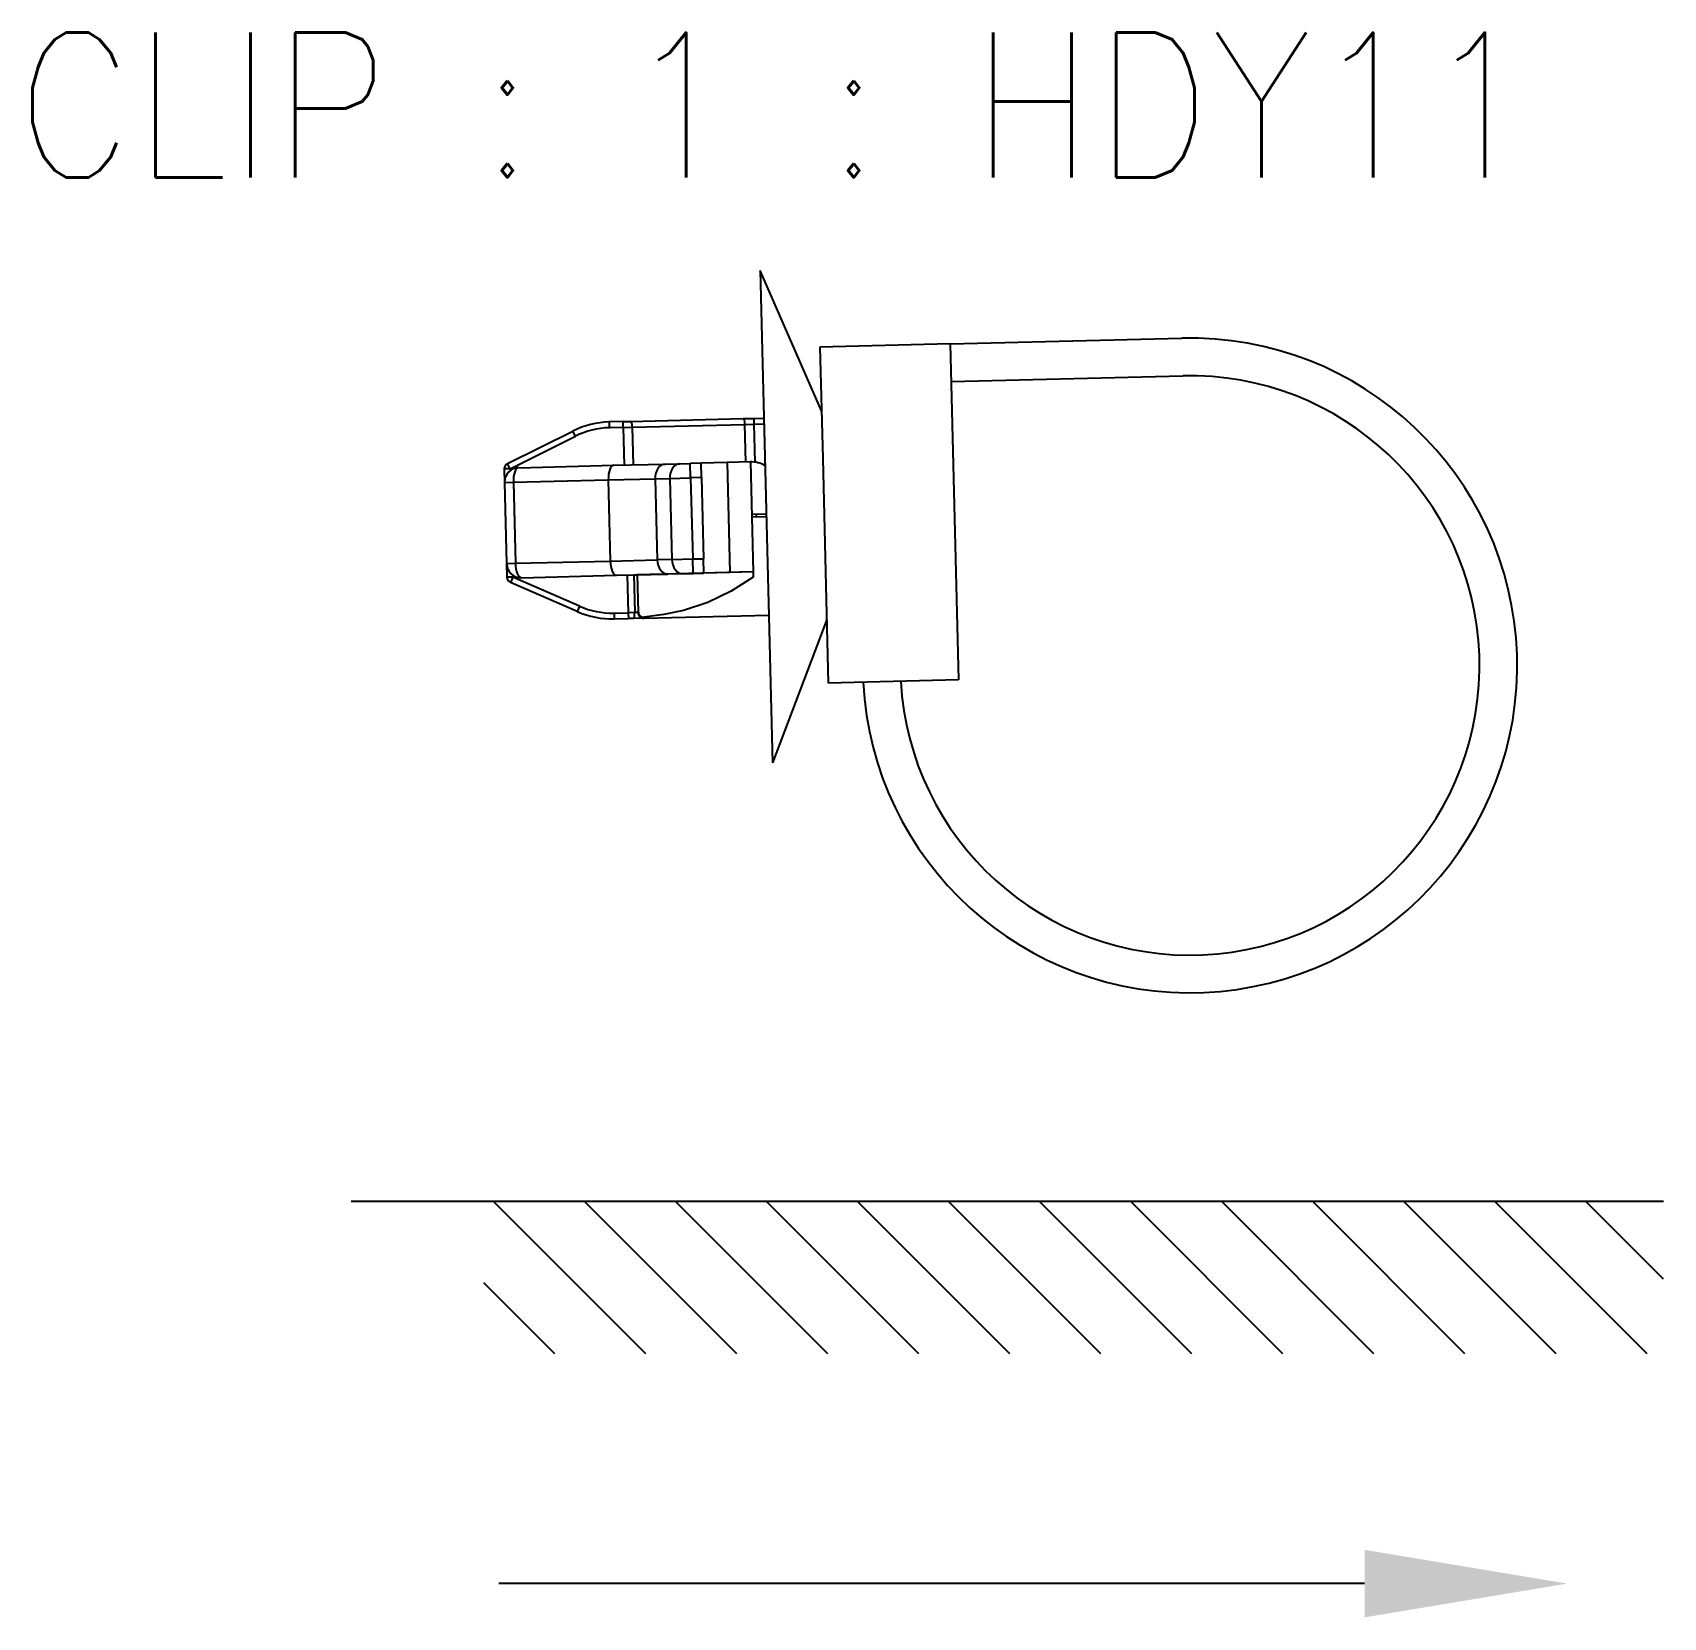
# Model space of a CAD drawing. Header units: inches. Extents: x 47316 to 59086, y 3141 to 11743.
# Drawn here: x 53771.22 to 53799.37, y 5781.42 to 5808.78 of the extents above; entities that cross this region are included whole.
import ezdxf

# ---------------------------------------------------------------- set-up
doc = ezdxf.new("R2010")
doc.units = ezdxf.units.IN
doc.header["$MEASUREMENT"] = 0
doc.styles.get("Standard").update_dxf_attribs({"font": ''})
doc.styles.get('Standard').set_extended_font_data('SimSun')

msp = doc.modelspace()

# ---------------------------------------------------------------- linework, layer by layer
at = {"color": 0, "linetype": 'ByBlock', "lineweight": -3, "ltscale": 0.132311}
for p, q in [((53784.838, 5802.249), (53783.777, 5804.674)), ((53784.927, 5798.65), (53783.988, 5796.176))]:
    msp.add_line(p, q, dxfattribs=at)
at = {"color": 0, "linetype": 'ByBlock', "lineweight": -3, "ltscale": 0.425}
msp.add_line((53783.777, 5804.674), (53783.988, 5796.176), dxfattribs=at)
at = {"color": 0, "linetype": 'ByBlock', "lineweight": -3, "ltscale": 0.1125}
for p, q in [((53787.06, 5803.405), (53784.81, 5803.349)), ((53787.203, 5797.606), (53784.954, 5797.551))]:
    msp.add_line(p, q, dxfattribs=at)
at = {"color": 0, "linetype": 'ByBlock', "lineweight": -3, "ltscale": 0.096026}
for p, q in [((53784.81, 5803.349), (53784.858, 5801.429)), ((53784.906, 5799.471), (53784.954, 5797.551))]:
    msp.add_line(p, q, dxfattribs=at)
at = {"color": 0, "linetype": 'ByBlock', "lineweight": -3, "ltscale": 0.2}
for p, q in [((53787.06, 5803.405), (53791.058, 5803.504)), ((53787.076, 5802.755), (53791.074, 5802.854))]:
    msp.add_line(p, q, dxfattribs=at)
at = {"color": 0, "linetype": 'ByBlock', "lineweight": -3, "ltscale": 0.289999}
msp.add_line((53787.06, 5803.405), (53787.203, 5797.606), dxfattribs=at)
at = {"color": 0, "linetype": 'ByBlock', "lineweight": -3, "ltscale": 0.062942}
for p, q in [((53779.416, 5801.342), (53780.543, 5801.902)), ((53780.62, 5798.784), (53779.467, 5799.288))]:
    msp.add_line(p, q, dxfattribs=at)
at = {"color": 0, "linetype": 'ByBlock', "lineweight": -3, "ltscale": 0.005}
for p, q in [((53780.588, 5801.813), (53780.543, 5801.902)), ((53781.176, 5801.958), (53781.174, 5802.058)), ((53781.412, 5801.964), (53781.41, 5802.064)), ((53783.674, 5802.02), (53783.672, 5802.12)), ((53779.461, 5801.252), (53779.416, 5801.342)), ((53779.461, 5801.252), (53779.361, 5801.25)), ((53779.507, 5799.38), (53779.407, 5799.378)), ((53779.507, 5799.38), (53779.467, 5799.288)), ((53780.661, 5798.876), (53780.62, 5798.784)), ((53781.256, 5798.759), (53781.258, 5798.66)), ((53781.5, 5798.766), (53781.502, 5798.666))]:
    msp.add_line(p, q, dxfattribs=at)
at = {"color": 0, "linetype": 'ByBlock', "lineweight": -3, "ltscale": 0.011804}
for p, q in [((53781.41, 5802.064), (53781.174, 5802.058)), ((53781.412, 5801.964), (53781.176, 5801.958))]:
    msp.add_line(p, q, dxfattribs=at)
at = {"color": 0, "linetype": 'ByBlock', "lineweight": -3, "ltscale": 0.006325}
msp.add_line((53781.41, 5802.064), (53781.536, 5802.067), dxfattribs=at)
at = {"color": 0, "linetype": 'ByBlock', "lineweight": -3, "ltscale": 0.007907}
msp.add_line((53781.412, 5801.964), (53781.57, 5801.968), dxfattribs=at)
at = {"color": 0, "linetype": 'ByBlock', "lineweight": -3, "ltscale": 0.0325}
for p, q in [((53781.412, 5801.964), (53781.428, 5801.315)), ((53781.57, 5801.968), (53781.587, 5801.318)), ((53783.532, 5801.367), (53783.516, 5802.016)), ((53781.484, 5799.415), (53781.5, 5798.766)), ((53781.595, 5799.418), (53781.612, 5798.768))]:
    msp.add_line(p, q, dxfattribs=at)
at = {"color": 0, "linetype": 'ByBlock', "lineweight": -3, "ltscale": 0.097302}
for p, q in [((53781.536, 5802.067), (53783.482, 5802.116)), ((53781.57, 5801.968), (53783.516, 5802.016))]:
    msp.add_line(p, q, dxfattribs=at)
at = {"color": 0, "linetype": 'ByBlock', "lineweight": -3, "ltscale": 0.009488}
msp.add_line((53783.482, 5802.116), (53783.672, 5802.12), dxfattribs=at)
at = {"color": 0, "linetype": 'ByBlock', "lineweight": -3, "ltscale": 0.007906}
msp.add_line((53783.516, 5802.016), (53783.674, 5802.02), dxfattribs=at)
at = {"color": 0, "linetype": 'ByBlock', "lineweight": -3, "ltscale": 0.008443}
for p, q in [((53783.672, 5802.12), (53783.84, 5802.124)), ((53783.674, 5802.02), (53783.843, 5802.025))]:
    msp.add_line(p, q, dxfattribs=at)
at = {"color": 0, "linetype": 'ByBlock', "lineweight": -3, "ltscale": 0.032832}
msp.add_line((53783.69, 5801.364), (53783.674, 5802.02), dxfattribs=at)
at = {"color": 0, "linetype": 'ByBlock', "lineweight": -3, "ltscale": 0.062941}
for p, q in [((53779.461, 5801.252), (53780.588, 5801.813)), ((53780.661, 5798.876), (53779.507, 5799.38))]:
    msp.add_line(p, q, dxfattribs=at)
at = {"color": 0, "linetype": 'ByBlock', "lineweight": -3, "ltscale": 0.012637}
for p, q in [((53782.139, 5801.332), (53782.392, 5801.338)), ((53781.965, 5801.078), (53782.218, 5801.084)), ((53782.253, 5799.684), (53782, 5799.678)), ((53782.439, 5799.439), (53782.186, 5799.433))]:
    msp.add_line(p, q, dxfattribs=at)
at = {"color": 0, "linetype": 'ByBlock', "lineweight": -3, "ltscale": 0.009006}
for p, q in [((53782.392, 5801.338), (53782.572, 5801.343)), ((53782.439, 5799.439), (53782.619, 5799.443))]:
    msp.add_line(p, q, dxfattribs=at)
at = {"color": 0, "linetype": 'ByBlock', "lineweight": -3, "ltscale": 0.009364}
for p, q in [((53782.759, 5801.347), (53782.572, 5801.343)), ((53782.765, 5801.098), (53782.578, 5801.093)), ((53782.613, 5799.693), (53782.8, 5799.698)), ((53782.619, 5799.443), (53782.806, 5799.448))]:
    msp.add_line(p, q, dxfattribs=at)
at = {"color": 0, "linetype": 'ByBlock', "lineweight": -3, "ltscale": 0.0125}
for p, q in [((53782.578, 5801.093), (53782.572, 5801.343)), ((53782.765, 5801.098), (53782.759, 5801.347)), ((53783.631, 5800.469), (53783.881, 5800.475)), ((53783.632, 5800.419), (53783.882, 5800.425)), ((53782.619, 5799.443), (53782.613, 5799.693)), ((53782.806, 5799.448), (53782.8, 5799.698))]:
    msp.add_line(p, q, dxfattribs=at)
at = {"color": 0, "linetype": 'ByBlock', "lineweight": -3, "ltscale": 0.022501}
for p, q in [((53783.209, 5801.359), (53782.759, 5801.347)), ((53783.256, 5799.459), (53782.806, 5799.448))]:
    msp.add_line(p, q, dxfattribs=at)
at = {"color": 0, "linetype": 'ByBlock', "lineweight": -3, "ltscale": 0.02}
for p, q in [((53783.609, 5801.369), (53783.209, 5801.359)), ((53783.656, 5799.469), (53783.256, 5799.459))]:
    msp.add_line(p, q, dxfattribs=at)
at = {"color": 0, "linetype": 'ByBlock', "lineweight": -3, "ltscale": 0.095}
for p, q in [((53783.209, 5801.359), (53783.256, 5799.459)), ((53783.609, 5801.369), (53783.656, 5799.469))]:
    msp.add_line(p, q, dxfattribs=at)
at = {"color": 0, "linetype": 'ByBlock', "lineweight": -3, "ltscale": 0.097948}
msp.add_line((53784.858, 5801.429), (53784.906, 5799.471), dxfattribs=at)
at = {"color": 0, "linetype": 'ByBlock', "lineweight": -3, "ltscale": 0.011816}
for p, q in [((53779.361, 5801.25), (53779.366, 5801.013)), ((53779.401, 5799.614), (53779.407, 5799.378))]:
    msp.add_line(p, q, dxfattribs=at)
at = {"color": 0, "linetype": 'ByBlock', "lineweight": -3, "ltscale": 0.001816}
for p, q in [((53779.461, 5801.252), (53779.461, 5801.216)), ((53779.506, 5799.416), (53779.507, 5799.38))]:
    msp.add_line(p, q, dxfattribs=at)
at = {"color": 0, "linetype": 'ByBlock', "lineweight": -3, "ltscale": 0.081943}
for p, q in [((53779.517, 5801.017), (53781.156, 5801.058)), ((53779.61, 5801.269), (53781.249, 5801.31)), ((53779.552, 5799.618), (53781.19, 5799.658)), ((53779.657, 5799.37), (53781.296, 5799.411))]:
    msp.add_line(p, q, dxfattribs=at)
at = {"color": 0, "linetype": 'ByBlock', "lineweight": -3, "ltscale": 0.0405}
for p, q in [((53781.156, 5801.058), (53781.965, 5801.078)), ((53781.19, 5799.658), (53782, 5799.678))]:
    msp.add_line(p, q, dxfattribs=at)
at = {"color": 0, "linetype": 'ByBlock', "lineweight": -3, "ltscale": 0.07}
for p, q in [((53781.156, 5801.058), (53781.19, 5799.658)), ((53781.965, 5801.078), (53782, 5799.678)), ((53782.218, 5801.084), (53782.253, 5799.684)), ((53782.578, 5801.093), (53782.613, 5799.693)), ((53782.765, 5801.098), (53782.8, 5799.698)), ((53779.366, 5801.013), (53779.401, 5799.614)), ((53779.517, 5801.017), (53779.552, 5799.618))]:
    msp.add_line(p, q, dxfattribs=at)
at = {"color": 0, "linetype": 'ByBlock', "lineweight": -3, "ltscale": 0.04455}
for p, q in [((53781.249, 5801.31), (53782.139, 5801.332)), ((53781.296, 5799.411), (53782.186, 5799.433))]:
    msp.add_line(p, q, dxfattribs=at)
at = {"color": 0, "linetype": 'ByBlock', "lineweight": -3, "ltscale": 0.018011}
for p, q in [((53782.218, 5801.084), (53782.578, 5801.093)), ((53782.253, 5799.684), (53782.613, 5799.693))]:
    msp.add_line(p, q, dxfattribs=at)
at = {"color": 0, "linetype": 'ByBlock', "lineweight": -3, "ltscale": 0.007544}
for p, q in [((53779.366, 5801.013), (53779.517, 5801.017)), ((53779.401, 5799.614), (53779.552, 5799.618))]:
    msp.add_line(p, q, dxfattribs=at)
at = {"color": 0, "linetype": 'ByBlock', "lineweight": -3, "ltscale": 0.0025}
msp.add_line((53783.714, 5800.421), (53783.712, 5800.471), dxfattribs=at)
at = {"color": 0, "linetype": 'ByBlock', "lineweight": -3, "ltscale": 0.005363}
msp.add_line((53781.484, 5799.415), (53781.591, 5799.418), dxfattribs=at)
at = {"color": 0, "linetype": 'ByBlock', "lineweight": -3, "ltscale": 0.000233459}
msp.add_line((53781.591, 5799.418), (53781.595, 5799.418), dxfattribs=at)
at = {"color": 0, "linetype": 'ByBlock', "lineweight": -3, "ltscale": 0.003059}
msp.add_line((53781.595, 5799.418), (53781.657, 5799.42), dxfattribs=at)
at = {"color": 0, "linetype": 'ByBlock', "lineweight": -3, "ltscale": 0.1}
msp.add_line((53783.656, 5799.469), (53781.657, 5799.42), dxfattribs=at)
at = {"color": 0, "linetype": 'ByBlock', "lineweight": -3, "ltscale": 0.031953}
msp.add_line((53781.657, 5799.42), (53781.672, 5798.781), dxfattribs=at)
at = {"color": 0, "linetype": 'ByBlock', "lineweight": -3}
for p, q in [((53783.658, 5799.382), (53783.279, 5799.135)), ((53783.279, 5799.135), (53782.876, 5798.943)), ((53782.455, 5798.805), (53782.117, 5798.733)), ((53782.876, 5798.943), (53782.455, 5798.805)), ((53782.117, 5798.733), (53781.775, 5798.688))]:
    msp.add_line(p, q, dxfattribs=at)
at = {"color": 0, "linetype": 'ByBlock', "lineweight": -3, "ltscale": 0.004339}
msp.add_line((53783.656, 5799.469), (53783.658, 5799.382), dxfattribs=at)
at = {"color": 0, "linetype": 'ByBlock', "lineweight": -3, "ltscale": 0.012206}
for p, q in [((53781.256, 5798.759), (53781.5, 5798.766)), ((53781.258, 5798.66), (53781.502, 5798.666))]:
    msp.add_line(p, q, dxfattribs=at)
at = {"color": 0, "linetype": 'ByBlock', "lineweight": -3, "ltscale": 0.005597}
msp.add_line((53781.612, 5798.768), (53781.5, 5798.766), dxfattribs=at)
at = {"color": 0, "linetype": 'ByBlock', "lineweight": -3, "ltscale": 0.004477}
msp.add_line((53781.592, 5798.668), (53781.502, 5798.666), dxfattribs=at)
at = {"color": 0, "linetype": 'ByBlock', "lineweight": -3, "ltscale": 0.00896}
msp.add_line((53781.771, 5798.672), (53781.592, 5798.668), dxfattribs=at)
at = {"color": 0, "linetype": 'ByBlock', "lineweight": -3, "ltscale": 0.002986}
msp.add_line((53781.671, 5798.77), (53781.612, 5798.768), dxfattribs=at)
at = {"color": 0, "linetype": 'ByBlock', "lineweight": -3, "ltscale": 9.0198e-05}
msp.add_line((53781.673, 5798.771), (53781.671, 5798.77), dxfattribs=at)
at = {"color": 0, "linetype": 'ByBlock', "lineweight": -3, "ltscale": 0.000495148}
msp.add_line((53781.672, 5798.781), (53781.673, 5798.771), dxfattribs=at)
at = {"color": 0, "linetype": 'ByBlock', "lineweight": -3, "ltscale": 0.107719}
msp.add_line((53781.771, 5798.672), (53783.925, 5798.726), dxfattribs=at)
at = {"color": 0, "linetype": 'ByBlock', "lineweight": -3, "ltscale": 0.000715637}
msp.add_line((53781.775, 5798.688), (53781.775, 5798.674), dxfattribs=at)
at = {"color": 0, "lineweight": -3}
for p, q in [((53799.371, 5788.603), (53776.715, 5788.603, 0)), ((53781.802, 5785.975), (53779.174, 5788.603)), ((53783.374, 5785.975), (53780.746, 5788.603)), ((53784.945, 5785.975), (53782.317, 5788.603)), ((53786.517, 5785.975), (53783.889, 5788.603)), ((53788.088, 5785.975), (53785.46, 5788.603)), ((53789.66, 5785.975), (53787.032, 5788.603)), ((53791.231, 5785.975), (53788.603, 5788.603)), ((53792.803, 5785.975), (53790.175, 5788.603)), ((53794.375, 5785.975), (53791.746, 5788.603)), ((53795.946, 5785.975), (53793.318, 5788.603)), ((53797.518, 5785.975), (53794.889, 5788.603)), ((53799.089, 5785.975), (53796.461, 5788.603)), ((53799.371, 5787.264), (53798.033, 5788.603)), ((53780.231, 5785.975), (53779.009, 5787.196))]:
    msp.add_line(p, q, dxfattribs=at)
msp.add_line((53794.212, 5782.007), (53779.265, 5782.007))
at = {"color": 0, "linetype": 'ByBlock', "lineweight": -3}
for centre, radius, start, end in [((53791.198, 5797.855), 5.65, 182.94, 91.4187), ((53791.198, 5797.855), 5, 183.1379, 91.4187), ((53781.211, 5800.559), 1.5, 91.4187, 116.4356), ((53781.211, 5800.559), 1.4, 91.4187, 116.4356), ((53779.461, 5801.252), 0.1, 116.4356, 181.4187), ((53783.621, 5800.869), 0.5, 61.4187, 91.4187), ((53779.616, 5801.02), 0.25, 91.4187, 181.4187), ((53779.651, 5799.62), 0.25, 181.4187, 271.4187), ((53779.507, 5799.38), 0.1, 181.4187, 246.4018), ((53781.221, 5800.159), 1.4, 246.4018, 271.4187), ((53781.221, 5800.159), 1.5, 246.4018, 271.4187), ((53781.766, 5798.78), 0.0931, 179.8181, 275.4951), ((53781.773, 5798.773), 0.0999, 181.4761, 271.476), ((53781.772, 5798.676), 0.00433, 252.5811, 315.8094)]:
    msp.add_arc(centre, radius, start, end, dxfattribs=at)
for centre, major_axis, ratio, start_param, end_param in [((53781.539, 5801.967), (-0.0025, 0.1), 0.316228, 4.712389, 6.283185), ((53783.484, 5802.016), (-0.0025, 0.1), 0.316228, 4.712389, 6.283185), ((53782.398, 5801.088), (-0.006, 0.25), 0.720438, 0, 1.570796), ((53779.616, 5801.02), (-0.006, 0.25), 0.396439, 0, 1.570796), ((53781.255, 5801.06), (-0.006, 0.25), 0.396439, -6.283185, -4.712389), ((53782.145, 5801.082), (-0.006, 0.25), 0.720438, 0, 1.570796), ((53781.289, 5799.661), (-0.006, 0.25), 0.396439, 1.570796, 3.141593), ((53782.18, 5799.683), (-0.006, 0.25), 0.720438, 1.570796, 3.141593), ((53782.433, 5799.689), (-0.006, 0.25), 0.720438, 1.570796, 3.141593), ((53779.651, 5799.62), (-0.006, 0.25), 0.396439, 1.570796, 3.141593), ((53781.589, 5798.768), (-0.0025, 0.1), 0.22389, 3.141593, 4.712389), ((53781.768, 5798.772), (-0.0025, 0.1), 0.97071, 1.570796, 3.141593)]:
    msp.add_ellipse(centre, major_axis=major_axis, ratio=ratio, start_param=start_param, end_param=end_param, dxfattribs=at)
msp.add_solid([(53794.212, 5782.59), (53797.712, 5782.007), (53794.212, 5781.424)])

# ---------------------------------------------------------------- texts
at = {"color": 42, "linetype": 'Continuous', "lineweight": 15, "insert": (53770.928, 5808.779), "char_height": 2.5, "width": 31.28571, "attachment_point": 1}
msp.add_mtext('\\Fromans.shx;\\W0.9000000000;\\T1.0000000000;\\o\\lCLIP : 1 : HDY11', dxfattribs=at)

doc.saveas('drawing.dxf')
